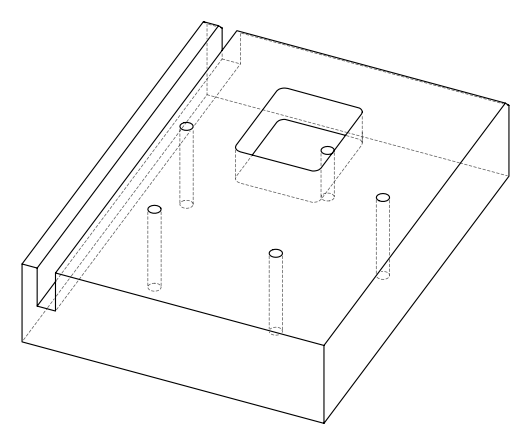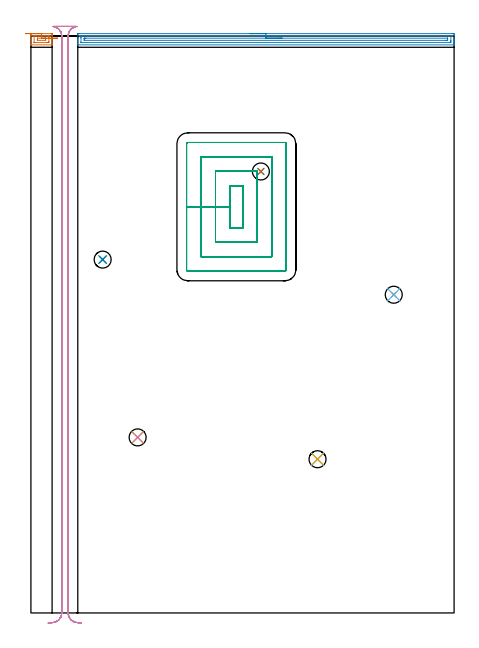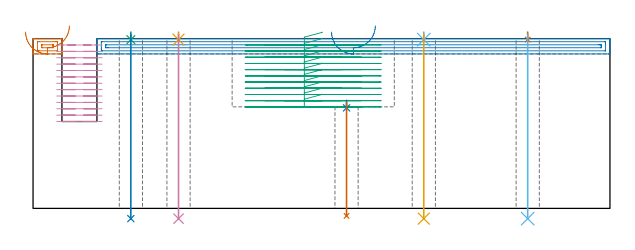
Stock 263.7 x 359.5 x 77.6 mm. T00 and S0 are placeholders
(PLAN: 14 operations, 5 tool changes, 45.5 min)
(1 AREA_MILL | FG_CHAMFER_SURFACE | UGT0205_001 | 0.5 min | 432 mm3)
(2 AREA_MILL_1 | FG_CHAMFER_SURFACE_1 | UGT0205_001 | 5.82 min | 5855 mm3)
(3 MILL_RECTANGULAR_POCKET | POCKET_RECTANGULAR_STRAIGHT | NXT0201_011 | Follow Part, ap 3, ae 75% | 17.16 min | 211927 mm3)
(4 MILL_RECTANGULAR_SLOT | SLOT_RECTANGULAR | NXT0201_011 | Follow Part, ap 3, ae 75% | 20.32 min | 217844 mm3)
(5 SPOT_DRILL | STEP1HOLE | NXT0321_9005460120000 | 0.03 min | 120 mm3)
(6 SPOT_DRILL_1 | STEP1HOLE_1 | NXT0321_9005460120000 | 0.03 min | 107 mm3)
(7 SPOT_DRILL_2 | STEP1HOLE_2 | NXT0321_9005460120000 | 0.03 min | 121 mm3)
(8 SPOT_DRILL_3 | STEP1HOLE_3 | NXT0321_9005460120000 | 0.04 min | 106 mm3)
(9 SPOT_DRILL_4 | STEP1HOLE_4 | NXT0321_9005460120000 | 0.03 min | 3 mm3)
(10 DRILL_THROUGH_HOLE_INTO_CENTER | STEP1HOLE | UGT0301_218 | 0.34 min | 6794 mm3)
(11 DRILL_THROUGH_HOLE_INTO_CENTER_1 | STEP1HOLE_1 | UGT0301_218 | 0.34 min | 6798 mm3)
(12 DRILL_THROUGH_HOLE_INTO_CENTER_2 | STEP1HOLE_2 | UGT0301_218 | 0.34 min | 6848 mm3)
(13 DRILL_THROUGH_HOLE_INTO_CENTER_3 | STEP1HOLE_3 | NXT0301_077 | 0.22 min | 4065 mm3)
(14 DRILL_THROUGH_HOLE_INTO_CENTER_4 | STEP1HOLE_4 | UGT0301_218 | 0.34 min | 6845 mm3)
(TOOL UGT0205_001 | Chamfer Mill 20 x 3 x 45 deg. | D20 FL50 Z2)
(TOOL NXT0201_011 | ENDMILL 12mm [2P460-1200-NA 1630] | D12 FL38 Z6)
(TOOL NXT0321_9005460120000 | NC Spot Drill, 142deg, 12mm, Carbide, Uncoated | D12 PA142 FL30 Z2)
(TOOL UGT0301_218 | Twist Drill 10.6 mm | D10.6 PA118 FL86 Z2)
(TOOL NXT0301_077 | Carbide Drill 10.6mm [860.1-1060-053A1-MM 2214] | D10.6 PA140 FL71 Z2)
(OP 1 AREA_MILL)
G17 G21 G94 G90
T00 M6
G54
G17 G0 G90 X-3.4 Y361. S1061 M3
G43 Z87.6 H0
Z80.6
G94 G1 X-3.362 Z79.728 F250.
X-3.248 Z78.864
X-3.059 Z78.012
X-2.797 Z77.18
X-2.463 Z76.374
X-2.06 Z75.6
X-1.592 Z74.864
X-1.06 Z74.172
X-0.471 Z73.529
X0.172 Z72.94
X0.864 Z72.408
X1.6 Z71.94
X2.374 Z71.537
X3.18 Z71.203
X4.012 Z70.941
X4.863 Z70.752
X5.728 Z70.638
X6.6 Z70.6
X12.34
X12.763 Y360.999 Z70.601
X13.178 Y360.992 Z70.603
X13.193 Y360.99 Z70.604
X13.2 Y360.578 Z71.016
Y360.135 Z71.459
Y359.698 Z71.895
Y358.825 Z72.775
Y354.422 Z77.178
X13.19 Y354.007 Z77.593
X12.763 Y354. Z77.6
X0.437
X0.01 Y354.007 Z77.593
X0. Y354.419 Z77.181
Y358.813 Z72.787
Y359.698 Z71.895
Y360.135 Z71.459
X0.003 Y360.578 Z71.016
X0.007 Y360.99 Z70.604
X0.022 Y360.992 Z70.603
X0.437 Y361. Z70.6
X6.6
Y359.586 Z72.014
X11.002 Y359.585 Z72.015
X11.117 Y359.583 Z72.017
X11.173 Y359.579 Z72.021
X11.191 Y359.575 Z72.025
X11.195 Y359.566 Z72.034
X11.198 Y359.552 Z72.048
X11.2 Y359.501 Z72.099
X11.199 Y355.984 Z75.616
X11.195 Y355.786 Z75.814
X11.184 Y355.421 Z76.179
X11.002 Y355.417 Z76.183
X10.888 Y355.415 Z76.185
X10.122 Y355.414 Z76.186
X2.965
X2.198 Y355.415 Z76.185
X2.082 Y355.417 Z76.183
X2.027 Y355.421 Z76.179
X2.009 Y355.425 Z76.175
X2.005 Y355.434 Z76.166
X2.002 Y355.448 Z76.152
X2. Y355.499 Z76.101
X2.001 Y359.016 Z72.584
X2.005 Y359.214 Z72.386
X2.016 Y359.579 Z72.021
X2.198 Y359.583 Z72.017
X2.312 Y359.585 Z72.015
X3.078 Y359.586 Z72.014
X6.6
Y358.172 Z73.428
X8.98 Y358.171 Z73.429
X9.104 Y358.168 Z73.432
X9.18 Y358.165 Z73.435
X9.19 Y358.148 Z73.452
X9.194 Y357.94 Z73.66
X9.2 Y357.102 Z74.498
X9.199 Y357.06 Z74.54
X9.19 Y356.852 Z74.748
X9.18 Y356.835 Z74.765
X9.103 Y356.832 Z74.768
X8.98 Y356.829 Z74.771
X4.052
X4.029 Y356.831 Z74.769
X4.011 Y356.835 Z74.765
X4.007 Y356.866 Z74.734
X4. Y357.019 Z74.581
X4.001 Y357.94 Z73.66
X4.01 Y358.148 Z73.452
X4.02 Y358.165 Z73.435
X4.096 Y358.168 Z73.432
X4.22 Y358.171 Z73.429
X6.6 Y358.172 Z73.428
X7.472 Z73.466
X8.336 Z73.58
X9.188 Z73.769
X10.02 Z74.032
X10.826 Z74.365
X11.6 Z74.768
X12.336 Z75.237
X13.028 Z75.768
X13.671 Z76.357
X14.26 Z77.001
X14.792 Z77.693
X15.26 Z78.428
X15.663 Z79.202
X15.997 Z80.008
X16.259 Z80.84
X16.448 Z81.692
X16.562 Z82.557
X16.6 Z83.428
G0 Z87.6
M5
M2
(OP 2 AREA_MILL_1)
G17 G21 G94 G90
T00 M6
G54
G17 G0 G90 X136.45 Y361. S1061 M3
G43 Z87.6 H0
Z80.6
G94 G1 X136.488 Z79.728 F250.
X136.602 Z78.864
X136.791 Z78.012
X137.053 Z77.18
X137.387 Z76.374
X137.79 Z75.6
X138.258 Z74.864
X138.79 Z74.172
X139.379 Z73.529
X140.022 Z72.94
X140.714 Z72.409
X141.45 Z71.94
X142.224 Z71.537
X143.03 Z71.203
X143.862 Z70.941
X144.714 Z70.752
X145.578 Z70.638
X146.45 Z70.6
X263.077 Y360.999 Z70.601
X263.502 Y360.996 Z70.602
X263.69 Y360.992 Z70.605
X263.7 Y360.578 Z71.019
Y357.06 Z74.534
Y356.527 Z75.07
Y356.181 Z75.415
Y355.648 Z75.948
Y355.302 Z76.293
Y354.609 Z76.99
Y354.332 Z77.267
X263.698 Y354.164 Z77.428
X263.69 Y354.002 Z77.589
X263.524 Y354. Z77.6
X29.376
X29.21 Y354.002 Z77.589
X29.202 Y354.164 Z77.428
X29.2 Y354.333 Z77.267
Y354.609 Z76.991
Y355.302 Z76.293
Y356.527 Z75.07
Y357.06 Z74.534
Y357.673 Z73.922
Y360.311 Z71.286
X29.203 Y360.578 Z71.019
X29.21 Y360.992 Z70.605
X29.398 Y360.996 Z70.602
X29.823 Y361. Z70.6
X146.45
Y359.586 Z72.014
X261.405 Y359.585 Z72.015
X261.655 Y359.58 Z72.02
X261.681 Y359.579 Z72.021
X261.69 Y359.567 Z72.033
X261.696 Y359.534 Z72.066
X261.698 Y359.501 Z72.099
X261.7 Y359.295 Z72.305
Y356.657 Z74.943
X261.697 Y356.181 Z75.419
X261.69 Y355.787 Z75.813
X261.67 Y355.421 Z76.179
X261.29 Y355.416 Z76.184
X261.174 Y355.415 Z76.185
X31.495
X31.245 Y355.42 Z76.18
X31.219 Y355.421 Z76.179
X31.21 Y355.433 Z76.167
X31.205 Y355.466 Z76.134
X31.202 Y355.499 Z76.101
X31.2 Y355.705 Z75.895
Y358.343 Z73.257
X31.203 Y358.819 Z72.781
X31.21 Y359.213 Z72.387
X31.23 Y359.579 Z72.021
X31.61 Y359.584 Z72.016
X31.726 Y359.585 Z72.015
X146.45 Y359.586 Z72.014
Y358.172 Z73.428
X259.502 Y358.171 Z73.429
X259.581 Y358.17 Z73.43
X259.643 Y358.167 Z73.433
X259.678 Y358.165 Z73.435
X259.69 Y358.133 Z73.467
X259.695 Y357.94 Z73.66
X259.699 Y357.746 Z73.854
X259.698 Y357.06 Z74.54
X259.696 Y356.87 Z74.73
X259.691 Y356.842 Z74.758
X259.676 Y356.835 Z74.765
X259.62 Y356.833 Z74.767
X259.502 Y356.831 Z74.769
X258.844 Y356.829 Z74.771
X258.609 Y356.828 Z74.772
X33.398 Y356.829 Z74.771
X33.319 Y356.83 Z74.77
X33.257 Y356.833 Z74.767
X33.222 Y356.835 Z74.765
X33.21 Y356.867 Z74.733
X33.205 Y357.06 Z74.54
X33.201 Y357.254 Z74.346
X33.202 Y357.94 Z73.66
X33.204 Y358.13 Z73.47
X33.209 Y358.158 Z73.442
X33.224 Y358.165 Z73.435
X33.28 Y358.167 Z73.433
X33.398 Y358.169 Z73.431
X34.056 Y358.171 Z73.429
X34.291 Y358.172 Z73.428
X146.45
X147.322 Z73.466
X148.186 Z73.58
X149.038 Z73.769
X149.87 Z74.032
X150.676 Z74.365
X151.45 Z74.768
X152.186 Z75.237
X152.878 Z75.768
X153.521 Z76.357
X154.11 Z77.001
X154.642 Z77.693
X155.11 Z78.428
X155.513 Z79.202
X155.847 Z80.008
X156.109 Z80.84
X156.298 Z81.692
X156.412 Z82.557
X156.45 Z83.428
G0 Z87.6
M5
M2
(OP 3 MILL_RECTANGULAR_POCKET)
G17 G21 G94 G90
T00 M6
G54
G17 G0 G90 X132.1 Y265.618 S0 M3
G43 Z87.602 H1
Z80.602
G94 G1 Y266.2 Z80.446 F250.
X124. Z78.275
Y253.1 Z74.765
Y240. F500.
X132.1
Y266.2
X124.
Y253.1
X115.
Y231.
X141.1
Y275.2
X115.
Y253.1
X106.
Y222.
X150.1
Y284.2
X106.
Y253.1
X97.
Y213.9
G3 X97.9 Y213. R0.9
G1 X158.2
G3 X159.1 Y213.9 R0.9
G1 Y292.3
G3 X158.2 Y293.2 R0.9
G1 X97.9
G3 X97. Y292.3 R0.9
G1 Y253.1
Y252.1
G0 X132.1 Y265.618 Z77.765
G1 Y266.2 Z77.609 F250.
X124. Z75.439
Y253.1 Z71.929
Y240. F500.
X132.1
Y266.2
X124.
Y253.1
X115.
Y231.
X141.1
Y275.2
X115.
Y253.1
X106.
Y222.
X150.1
Y284.2
X106.
Y253.1
X97.
Y213.9
G3 X97.9 Y213. R0.9
G1 X158.2
G3 X159.1 Y213.9 R0.9
G1 Y292.3
G3 X158.2 Y293.2 R0.9
G1 X97.9
G3 X97. Y292.3 R0.9
G1 Y253.1
Y252.1
G0 X132.1 Y265.618 Z74.929
G1 Y266.2 Z74.773 F250.
X124. Z72.602
Y253.1 Z69.092
Y240. F500.
X132.1
Y266.2
X124.
Y253.1
X115.
Y231.
X141.1
Y275.2
X115.
Y253.1
X106.
Y222.
X150.1
Y284.2
X106.
Y253.1
X97.
Y213.9
G3 X97.9 Y213. R0.9
G1 X158.2
G3 X159.1 Y213.9 R0.9
G1 Y292.3
G3 X158.2 Y293.2 R0.9
G1 X97.9
G3 X97. Y292.3 R0.9
G1 Y253.1
Y252.1
G0 X132.1 Y265.618 Z72.092
G1 Y266.2 Z71.936 F250.
X124. Z69.766
Y253.1 Z66.256
Y240. F500.
X132.1
Y266.2
X124.
Y253.1
X115.
Y231.
X141.1
Y275.2
X115.
Y253.1
X106.
Y222.
X150.1
Y284.2
X106.
Y253.1
X97.
Y213.9
G3 X97.9 Y213. R0.9
G1 X158.2
G3 X159.1 Y213.9 R0.9
G1 Y292.3
G3 X158.2 Y293.2 R0.9
G1 X97.9
G3 X97. Y292.3 R0.9
G1 Y253.1
Y252.1
G0 X132.1 Y265.618 Z69.256
G1 Y266.2 Z69.1 F250.
X124. Z66.929
Y253.1 Z63.419
Y240. F500.
X132.1
Y266.2
X124.
Y253.1
X115.
Y231.
X141.1
Y275.2
X115.
Y253.1
X106.
Y222.
X150.1
Y284.2
X106.
Y253.1
X97.
Y213.9
G3 X97.9 Y213. R0.9
G1 X158.2
G3 X159.1 Y213.9 R0.9
G1 Y292.3
G3 X158.2 Y293.2 R0.9
G1 X97.9
G3 X97. Y292.3 R0.9
G1 Y253.1
Y252.1
G0 X132.1 Y265.618 Z66.419
G1 Y266.2 Z66.263 F250.
X124. Z64.093
Y253.1 Z60.583
Y240. F500.
X132.1
Y266.2
X124.
Y253.1
X115.
Y231.
X141.1
Y275.2
X115.
Y253.1
X106.
Y222.
X150.1
Y284.2
X106.
Y253.1
X97.
Y213.9
G3 X97.9 Y213. R0.9
G1 X158.2
G3 X159.1 Y213.9 R0.9
G1 Y292.3
G3 X158.2 Y293.2 R0.9
G1 X97.9
G3 X97. Y292.3 R0.9
G1 Y253.1
Y252.1
G0 X132.1 Y265.618 Z63.583
G1 Y266.2 Z63.427 F250.
X124. Z61.256
Y253.1 Z57.746
Y240. F500.
X132.1
Y266.2
X124.
Y253.1
X115.
Y231.
X141.1
Y275.2
X115.
Y253.1
X106.
Y222.
X150.1
Y284.2
X106.
Y253.1
X97.
Y213.9
G3 X97.9 Y213. R0.9
G1 X158.2
G3 X159.1 Y213.9 R0.9
G1 Y292.3
G3 X158.2 Y293.2 R0.9
G1 X97.9
G3 X97. Y292.3 R0.9
G1 Y253.1
Y252.1
G0 X132.1 Y265.618 Z60.746
G1 Y266.2 Z60.59 F250.
X124. Z58.42
Y253.1 Z54.91
Y240. F500.
X132.1
Y266.2
X124.
Y253.1
X115.
Y231.
X141.1
Y275.2
X115.
Y253.1
X106.
Y222.
X150.1
Y284.2
X106.
Y253.1
X97.
Y213.9
G3 X97.9 Y213. R0.9
G1 X158.2
G3 X159.1 Y213.9 R0.9
G1 Y292.3
G3 X158.2 Y293.2 R0.9
G1 X97.9
G3 X97. Y292.3 R0.9
G1 Y253.1
Y252.1
G0 X132.1 Y265.618 Z57.91
G1 Y266.2 Z57.754 F250.
X124. Z55.583
Y253.1 Z52.073
Y240. F500.
X132.1
Y266.2
X124.
Y253.1
X115.
Y231.
X141.1
Y275.2
X115.
Y253.1
X106.
Y222.
X150.1
Y284.2
X106.
Y253.1
X97.
Y213.9
G3 X97.9 Y213. R0.9
G1 X158.2
G3 X159.1 Y213.9 R0.9
G1 Y292.3
G3 X158.2 Y293.2 R0.9
G1 X97.9
G3 X97. Y292.3 R0.9
G1 Y253.1
Y252.1
G0 X132.1 Y265.618 Z55.073
G1 Y266.2 Z54.917 F250.
X124. Z52.747
Y253.1 Z49.237
Y240. F500.
X132.1
Y266.2
X124.
Y253.1
X115.
Y231.
X141.1
Y275.2
X115.
Y253.1
X106.
Y222.
X150.1
Y284.2
X106.
Y253.1
X97.
Y213.9
G3 X97.9 Y213. R0.9
G1 X158.2
G3 X159.1 Y213.9 R0.9
G1 Y292.3
G3 X158.2 Y293.2 R0.9
G1 X97.9
G3 X97. Y292.3 R0.9
G1 Y253.1
Y252.1
G0 X132.1 Y265.618 Z52.237
G1 Y266.2 Z52.081 F250.
X124. Z49.91
Y253.1 Z46.4
Y240. F500.
X132.1
Y266.2
X124.
Y253.1
X115.
Y231.
X141.1
Y275.2
X115.
Y253.1
X106.
Y222.
X150.1
Y284.2
X106.
Y253.1
X97.
Y213.9
G3 X97.9 Y213. R0.9
G1 X158.2
G3 X159.1 Y213.9 R0.9
G1 Y292.3
G3 X158.2 Y293.2 R0.9
G1 X97.9
G3 X97. Y292.3 R0.9
G1 Y253.1
Y252.1
G0 Z87.602
M5
M2
(OP 4 MILL_RECTANGULAR_SLOT)
G17 G21 G94 G90
T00 M6
G54
G17 G0 G90 X31.586 Y-6.27 S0 M3
G43 Z87.602 H1
Z74.686
G94 G1 X28.601 Y-5.97 F250.
G2 X23.2 Y0. R6. F500.
G1 Y359.5
G2 X26.497 Y364.857 R6.
G3 X23.794 Y365.5 R6.
G1 X18.584
G3 X15.892 Y364.862 R6.
G2 X19.2 Y359.5 R6.
G1 Y0.
G2 X13.799 Y-5.97 R6.
G1 X10.814 Y-6.27 F250.
G0 X31.586 Z71.771
G1 X28.601 Y-5.97
G2 X23.2 Y0. R6. F500.
G1 Y359.5
G2 X27.984 Y365.375 R6.
G1 X27.989 Y365.405
G3 X26.926 Y365.5 R6.
G1 X15.487
G3 X14.417 Y365.404 R6.
G1 X14.422 Y365.374
G2 X19.2 Y359.5 R6.
G1 Y0.
G2 X13.799 Y-5.97 R6.
G1 X10.814 Y-6.27 F250.
G0 X31.586 Z68.855
G1 X28.601 Y-5.97
G2 X23.2 Y0. R6. F500.
G1 Y359.5
G2 X28.601 Y365.47 R6.
G1 Y365.5
X13.799
Y365.47
G2 X19.2 Y359.5 R6.
G1 Y0.
G2 X13.799 Y-5.97 R6.
G1 X10.814 Y-6.27 F250.
G0 X31.586 Z65.94
G1 X28.601 Y-5.97
G2 X23.2 Y0. R6. F500.
G1 Y359.5
G2 X28.601 Y365.47 R6.
G1 Y365.5
X13.799
Y365.47
G2 X19.2 Y359.5 R6.
G1 Y0.
G2 X13.799 Y-5.97 R6.
G1 X10.814 Y-6.27 F250.
G0 X31.586 Z63.024
G1 X28.601 Y-5.97
G2 X23.2 Y0. R6. F500.
G1 Y359.5
G2 X28.601 Y365.47 R6.
G1 Y365.5
X13.799
Y365.47
G2 X19.2 Y359.5 R6.
G1 Y0.
G2 X13.799 Y-5.97 R6.
G1 X10.814 Y-6.27 F250.
G0 X31.586 Z60.109
G1 X28.601 Y-5.97
G2 X23.2 Y0. R6. F500.
G1 Y359.5
G2 X28.601 Y365.47 R6.
G1 Y365.5
X13.799
Y365.47
G2 X19.2 Y359.5 R6.
G1 Y0.
G2 X13.799 Y-5.97 R6.
G1 X10.814 Y-6.27 F250.
G0 X31.586 Z57.193
G1 X28.601 Y-5.97
G2 X23.2 Y0. R6. F500.
G1 Y359.5
G2 X28.601 Y365.47 R6.
G1 Y365.5
X13.799
Y365.47
G2 X19.2 Y359.5 R6.
G1 Y0.
G2 X13.799 Y-5.97 R6.
G1 X10.814 Y-6.27 F250.
G0 X31.586 Z54.278
G1 X28.601 Y-5.97
G2 X23.2 Y0. R6. F500.
G1 Y359.5
G2 X28.601 Y365.47 R6.
G1 Y365.5
X13.799
Y365.47
G2 X19.2 Y359.5 R6.
G1 Y0.
G2 X13.799 Y-5.97 R6.
G1 X10.814 Y-6.27 F250.
G0 X31.586 Z51.362
G1 X28.601 Y-5.97
G2 X23.2 Y0. R6. F500.
G1 Y359.5
G2 X28.601 Y365.47 R6.
G1 Y365.5
X13.799
Y365.47
G2 X19.2 Y359.5 R6.
G1 Y0.
G2 X13.799 Y-5.97 R6.
G1 X10.814 Y-6.27 F250.
G0 X31.586 Z48.447
G1 X28.601 Y-5.97
G2 X23.2 Y0. R6. F500.
G1 Y359.5
G2 X28.601 Y365.47 R6.
G1 Y365.5
X13.799
Y365.47
G2 X19.2 Y359.5 R6.
G1 Y0.
G2 X13.799 Y-5.97 R6.
G1 X10.814 Y-6.27 F250.
G0 X31.586 Z45.531
G1 X28.601 Y-5.97
G2 X23.2 Y0. R6. F500.
G1 Y359.5
G2 X28.601 Y365.47 R6.
G1 Y365.5
X13.799
Y365.47
G2 X19.2 Y359.5 R6.
G1 Y0.
G2 X13.799 Y-5.97 R6.
G1 X10.814 Y-6.27 F250.
G0 X31.586 Z42.616
G1 X28.601 Y-5.97
G2 X23.2 Y0. R6. F500.
G1 Y359.5
G2 X28.601 Y365.47 R6.
G1 Y365.5
X13.799
Y365.47
G2 X19.2 Y359.5 R6.
G1 Y0.
G2 X13.799 Y-5.97 R6.
G1 X10.814 Y-6.27 F250.
G0 X31.586 Z39.7
G1 X28.601 Y-5.97
G2 X23.2 Y0. R6. F500.
G1 Y359.5
G2 X28.601 Y365.47 R6.
G1 Y365.5
X13.799
Y365.47
G2 X19.2 Y359.5 R6.
G1 Y0.
G2 X13.799 Y-5.97 R6.
G1 X10.814 Y-6.27 F250.
G0 Z87.602
M5
M2
(OP 5 SPOT_DRILL)
G17 G21 G94 G90
T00 M6
G54
G17 G0 G90 X66.5 Y109.4 S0 M3
G43 Z87.6 H0
G94 G81 G98 Z77.144 F250. R80.6
G80
M5
M2
(OP 6 SPOT_DRILL_1)
G17 G21 G94 G90
T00 M6
G54
G17 G0 G90 X178.6 Y95.8 S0 M3
G43 Z87.6 H0
G94 G81 G98 Z77.144 F250. R80.6
G80
M5
M2
(OP 7 SPOT_DRILL_2)
G17 G21 G94 G90
T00 M6
G54
G17 G0 G90 X226.1 Y198.3 S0 M3
G43 Z87.6 H0
G94 G81 G98 Z77.144 F250. R80.6
G80
M5
M2
(OP 8 SPOT_DRILL_3)
G17 G21 G94 G90
T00 M6
G54
G17 G0 G90 X143.3 Y275.1 S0 M3
G43 Z87.6 H0
G94 G81 G98 Z45.944 F250. R49.4
G80
M5
M2
(OP 9 SPOT_DRILL_4)
G17 G21 G94 G90
T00 M6
G54
G17 G0 G90 X44.7 Y220.2 S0 M3
G43 Z87.6 H0
G94 G81 G98 Z77.144 F250. R80.6
G80
M5
M2
(OP 10 DRILL_THROUGH_HOLE_INTO_CENTER)
G17 G21 G94 G90
T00 M6
G54
G17 G0 G90 X66.5 Y109.4 S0 M3
G43 Z87.6 H0
G94 G73 G98 Z-4.685 F250. Q10.286 R79.6
G80
M5
M2
(OP 11 DRILL_THROUGH_HOLE_INTO_CENTER_1)
G17 G21 G94 G90
T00 M6
G54
G17 G0 G90 X178.6 Y95.8 S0 M3
G43 Z87.6 H0
G94 G73 G98 Z-4.685 F250. Q10.286 R79.6
G80
M5
M2
(OP 12 DRILL_THROUGH_HOLE_INTO_CENTER_2)
G17 G21 G94 G90
T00 M6
G54
G17 G0 G90 X226.1 Y198.3 S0 M3
G43 Z87.6 H0
G94 G73 G98 Z-4.685 F250. Q10.286 R79.6
G80
M5
M2
(OP 13 DRILL_THROUGH_HOLE_INTO_CENTER_3)
G17 G21 G94 G90
T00 M6
G54
G17 G0 G90 X143.3 Y275.1 S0 M3
G43 Z87.6 H1
G94 G73 G98 Z-3.429 F250. Q9.966 R48.4
G80
M5
M2
(OP 14 DRILL_THROUGH_HOLE_INTO_CENTER_4)
G17 G21 G94 G90
T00 M6
G54
G17 G0 G90 X44.7 Y220.2 S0 M3
G43 Z87.6 H0
G94 G73 G98 Z-4.685 F250. Q10.286 R79.6
G80
M5
M2
